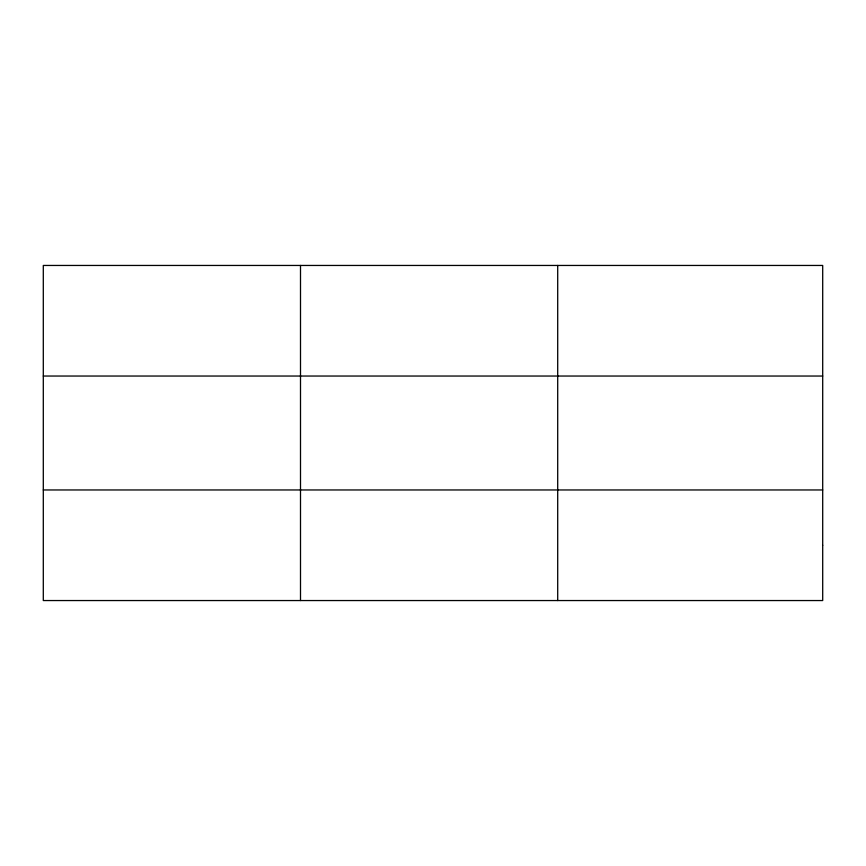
<?xml version="1.0" encoding="UTF-8"?>
<svg xmlns="http://www.w3.org/2000/svg" width="866" height="866" viewBox="0 0 866 866"><rect width="100%" height="100%" fill="white"/><g stroke="black" fill="none" stroke-linecap="round" stroke-linejoin="round"><path stroke-width="1.3" d="M300.502 600.549L300.502 265.451M557.704 600.549L557.704 265.451M43.3 376.039L822.7 376.039M43.3 489.961L822.7 489.961M822.7 545.255L822.7 600.549L43.3 600.549L43.3 265.451L822.7 265.451L822.7 545.255"/></g></svg>
